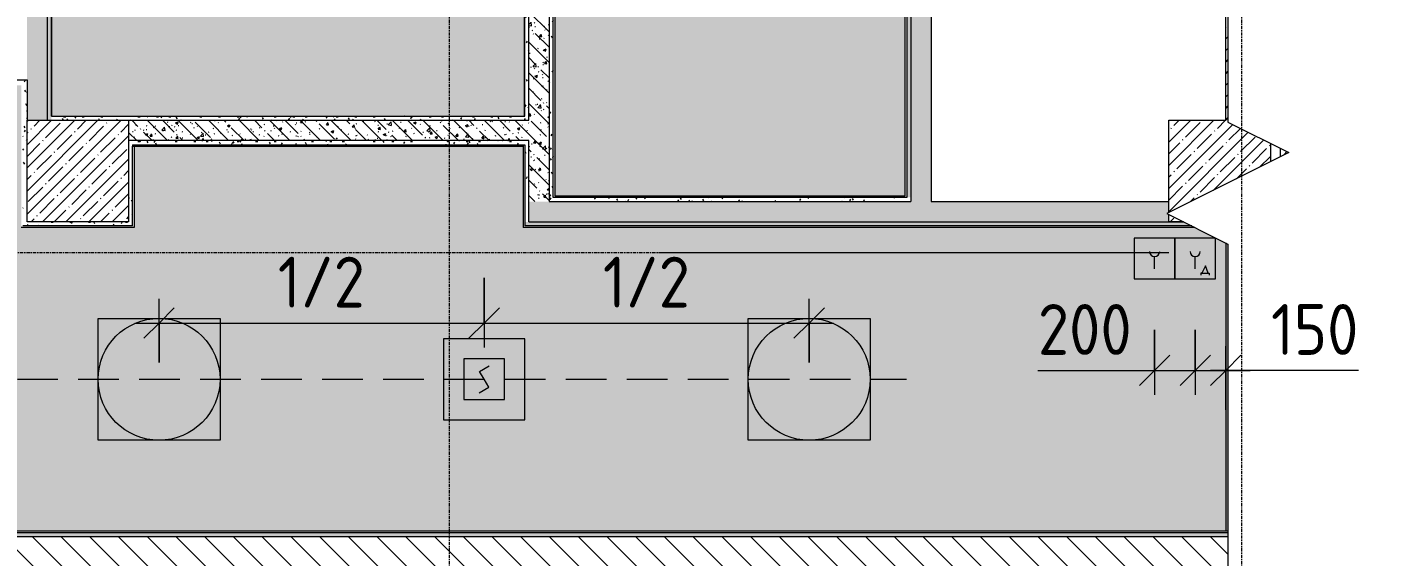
# Model space of a CAD drawing. Header units: millimetres. Extents: x 35928 to 232966, y -8553 to 29000.
# Drawn here: x 78580 to 85220, y 13505 to 16109 of the extents above; entities that cross this region are included whole.
import ezdxf

# ---------------------------------------------------------------- set-up
doc = ezdxf.new("R2010")
doc.units = ezdxf.units.MM
doc.linetypes.add('ADSK_Штрих_ш2 п1', pattern=[300, 200, -100])
doc.linetypes.add('Осевая', pattern=[31.75, 6.35, -4.7625, 15.875, -4.7625])
for name, color, linetype, lineweight in [('A-ANNO-DIMS', 7, 'Continuous', 9), ('A-ANNO-DIMS-100', 7, 'Continuous', 9), ('A-ANNO-NOTE', 7, 'Continuous', 9), ('A-DETL-2', 7, 'ADSK_Штрих_ш2 п1', 9), ('A-DETL-GENF', 7, 'Continuous', 9), ('A-WALL', 7, 'Continuous', 9), ('I-WALL', 7, 'Continuous', 9), ('Q-SPCQ', 7, 'Continuous', 9), ('S-COLS', 7, 'Continuous', 9), ('Оси', 7, 'Continuous', 9), ('Оси-2', 7, 'Осевая', 9)]:
    doc.layers.add(name, color=color, linetype=linetype, lineweight=lineweight)
for name, color, linetype, lineweight, true_color in [('A-CLNG-1', 7, 'Continuous', 9, 0xeaeaea), ('A-WALL-1', 7, 'Continuous', 9, 0x3c3c3c), ('A-WALL-FNSH-1', 7, 'Continuous', 9, 0x3c3c3c), ('I-WALL-1', 7, 'Continuous', 9, 0x535353), ('Q-SPCQ-4', 1, 'Continuous', 9, 0xff0000), ('S-COLS-1', 9, 'Continuous', 9, 0x808080), ('S-COLS-2', 7, 'Continuous', 9, 0x3c3c3c)]:
    doc.layers.add(name, color=color, linetype=linetype, lineweight=lineweight, true_color=true_color)
doc.layers.add('A-CLNG-PATT-1', color=7, linetype='Continuous', lineweight=9, transparency=1)
doc.styles.add('ISOCPEUR', font='isocpeur.ttf', dxfattribs={"width": 0.9, "height": 250})
doc.dimstyles.new('ISO-2_5_0_9К_БОЛЬШОЙ', dxfattribs={"dimscale": 304.8, "dimtxt": 248.995294, "dimasz": 0.492126, "dimexe": 0.393701, "dimexo": 0.984252, "dimgap": 0, "dimtad": 1, "dimdec": 0, "dimrnd": 10, "dimzin": 0, "dimdsep": 46, "dimtxsty": 'ISOCPEUR', "dimblk1": 'OBLIQUE', "dimblk2": 'OBLIQUE', "dimsah": 1, "dimcen": 0.09, "dimdle": 0.393701, "dimazin": 0, "dimtfac": 1, "dimtdec": 4, "dimtix": 1, "dimtmove": 0, "dimatfit": 3, "dimfxl": 1, "dimtvp": 1, "dimtolj": 1, "dimtzin": 0, "dimarcsym": 2})
doc.dimstyles.new('ISO-2_5_0_9К_БОЛЬШОЙ_1', dxfattribs={"dimscale": 304.8, "dimtxt": 248.995294, "dimasz": 0.492126, "dimexe": 0.393701, "dimexo": 0.984252, "dimgap": 0, "dimtad": 1, "dimdec": 0, "dimrnd": 10, "dimzin": 0, "dimdsep": 46, "dimtxsty": 'ISOCPEUR', "dimblk1": 'OBLIQUE', "dimblk2": 'OBLIQUE', "dimsah": 1, "dimcen": 0.09, "dimdle": 0.393701, "dimazin": 0, "dimtfac": 1, "dimtdec": 4, "dimtix": 1, "dimtmove": 1, "dimatfit": 3, "dimfxl": 1, "dimtvp": 1, "dimtolj": 1, "dimtzin": 0, "dimarcsym": 2})
pattern_1 = [(45, (0, 0), (-57.02463, 57.02463), []), (45, (57.025, 0), (-57.02463, 57.02463), [100.806, -20.161, 3.353, -16.808])]
pattern_2 = [(135, (0, 0), (-75.43415, -75.43415), [106.68, -17.78, 3.556, -17.78]), (135, (0, 75.39), (-75.43415, -75.43415), []), (50, (0, 0), (127.52922, -11.15758), [13.335, -146.685]), (355, (0, 0), (-24.66966, 133.74002), [10.668, -117.348]), (100.451, (10.63, -0.93), (102.85973, 122.58178), [11.333, -124.663]), (46.184, (0, 35.56), (189.75516, -29.43036), [20.002, -220.027]), (96.636, (15.81, 33.1), (166.1822, 173.1996), [17, -186.995]), (351.184, (0, 35.56), (166.18393, 173.19757), [16.002, -176.022]), (21, (17.78, 26.67), (106.13027, -71.58603), [13.335, -146.685]), (326, (17.78, 26.67), (43.26188, 128.93175), [10.668, -117.348]), (71.451, (26.62, 20.7), (149.39198, 57.34505), [11.333, -124.663]), (37.5, (0, 0), (2.162228, 59.188357), [3.353, -112.573, 3.353, -115.773, -117.792]), (37.5, (0, 0), (2.162228, 59.188357), [-235.052, 3.353, -114.44]), (7.5, (0, 0), (46.773857, 70.126152), [3.353, -64.567, 3.353, -109.906, -44.894]), (7.5, (0, 0), (46.773857, 70.126152), [-181.178, 3.353, -41.542]), (327.5, (-39.65, 0), (94.91367, -4.010093), [3.353, -41.097, 3.353, -135.331, -184.023]), (327.5, (-39.65, 0), (94.91367, -4.010093), [-183.134, 3.353, -180.67]), (317.5, (-57.43, 0), (103.69057, 17.79882), [3.353, -54.432, 3.353, -88.748, -130.683]), (317.5, (-57.43, 0), (103.69057, 17.79882), [-149.885, 3.353, -127.33])]
pattern_3 = [(0, (0, 0), (121.92, 30.48), [10.058, -81.382, 10.058, -81.382, -487.68]), (0, (0, 0), (121.92, 30.48), [-182.88, 10.058, -172.822, 10.058, -81.382, -213.36]), (0, (0, 0), (121.92, 30.48), [-457.2, 10.058, -50.902, 10.058, -142.342]), (120, (45.72, 15.24), (-87.356454, 90.345817), [10.058, -81.382, 10.058, -81.382, -487.68]), (120, (45.72, 15.24), (-87.356454, 90.345817), [-182.88, 10.058, -172.822, 10.058, -81.382, -213.36]), (120, (45.72, 15.24), (-87.356454, 90.345817), [-457.2, 10.058, -50.902, 10.058, -142.342]), (240, (60.96, 76.2), (-34.563546, -120.825817), [10.058, -81.382, 10.058, -81.382, -487.68]), (240, (60.96, 76.2), (-34.563546, -120.825817), [-182.88, 10.058, -172.822, 10.058, -81.382, -213.36]), (240, (60.96, 76.2), (-34.563546, -120.825817), [-457.2, 10.058, -50.902, 10.058, -142.342])]

# ---------------------------------------------------------------- blocks, each defined once
blk = doc.blocks.new('BSC_Колонна _Прямоугольная - 500х500-V30-Сводный план потолков 1 этажа в осях 12-23')
at = {"layer": 'S-COLS-1'}
h = blk.add_hatch(dxfattribs=at)
h.set_pattern_fill('FP_46', color=256, style=0, pattern_type=2)
h.set_pattern_definition([(45, (-78830, -15400), (-57.02463, 57.02463), []), (45, (-78772.975, -15400), (-57.02463, 57.02463), [100.806, -20.161, 3.353, -16.808])])
h.paths.add_polyline_path([(-250, -250), (250, -250), (250, 250), (-250, 250), (-250, 170.6)])
at = {"layer": 'S-COLS-2'}
for p, q in [((-250, 250), (250, 250)), ((-250, -250), (-250, 250)), ((250, 250), (250, -250)), ((250, -250), (-250, -250))]:
    blk.add_line(p, q, dxfattribs=at)
blk = doc.blocks.new('Дистанционный пожарный извещатель - Монтируемые на перекрытии-32837771-Сводный план потолков 1 этажа в осях 12-23')
at = {"layer": 'Q-SPCQ'}
for p, q in [((0, 200), (-200, 200)), ((-200, 200), (-200, 0)), ((0, 0), (0, 200)), ((-100, 50), (-100, 110)), ((-200, 0), (0, 0)), ((-72.6, 28.2), (-72.6, 18.2)), ((-66.8, 28.2), (-72.6, 28.2)), ((-49.9, 64.5), (-66.8, 28.2)), ((-66.8, 28.2), (-36.8, 28.2)), ((-36.8, 28.2), (-49.9, 64.5)), ((-36.8, 28.2), (-31.8, 28.2)), ((-31.8, 28.2), (-31.8, 18.2))]:
    blk.add_line(p, q, dxfattribs=at)
blk.add_arc((-100, 135), 25, 180, 360, dxfattribs=at)
blk = doc.blocks.new('Извещатель пожарный ручной - Монтируемые на перекрытии-32837772-Сводный план потолков 1 этажа в осях 12-23')
at = {"layer": 'Q-SPCQ'}
for p, q in [((0, 200), (-200, 200)), ((-200, 200), (-200, 0)), ((0, 0), (0, 200)), ((-100, 50), (-100, 110)), ((-200, 0), (0, 0))]:
    blk.add_line(p, q, dxfattribs=at)
blk.add_arc((-100, 135), 25, 180, 360, dxfattribs=at)
blk = doc.blocks.new('Извещатель потолочный - Монтируемые на перекрытии-30363648-Сводный план потолков 1 этажа в осях 12-23')
at = {"layer": 'Q-SPCQ'}
for p, q in [((-300, 300), (-300, -100)), ((100, 300), (-300, 300)), ((100, -100), (100, 300)), ((0, 200), (-200, 200)), ((-200, 200), (-200, 0)), ((0, 0), (0, 200)), ((-122.5, 139), (-74.9, 166.5)), ((-100, 100), (-122.5, 139)), ((-77.5, 61), (-100, 100)), ((-200, 0), (0, 0)), ((-125.1, 33.5), (-77.5, 61)), ((-300, -100), (100, -100))]:
    blk.add_line(p, q, dxfattribs=at)
blk = doc.blocks.new('DET_L_Линия разрыва - М100-30654842-Сводный план потолков 1 этажа в осях 12-23')
at = {"layer": 'A-DETL-GENF'}
for p, q in [((11889.9, 300), (11739.9, 0)), ((12189.9, -300), (11889.9, 300)), ((11739.9, 0), (0, 0)), ((12339.9, 0), (12189.9, -300)), ((24079.7, 0), (12339.9, 0))]:
    blk.add_line(p, q, dxfattribs=at)
blk = doc.blocks.new('DIMBLOCK68-Сводный план потолков 1 этажа в осях 12-23')
at = {"layer": 'A-ANNO-DIMS-100'}
for p, q in [((84130, 14619), (84130, 14298.8)), ((84130, 14418.8), (84130, 14619)), ((84330, 14619), (84330, 14298.8)), ((84330, 14418.8), (84330, 14619)), ((83555.3, 14418.8), (84129.3, 14418.8)), ((84010, 14418.8), (84330, 14418.8)), ((84129.3, 14418.8), (84230, 14418.8))]:
    blk.add_line(p, q, dxfattribs=at)
at = {"layer": 'A-ANNO-DIMS-100', "lineweight": 20}
for p, q in [((84130, 14418.8), (84205, 14493.8)), ((84330, 14418.8), (84405, 14493.8)), ((84130, 14418.8), (84055, 14343.8)), ((84330, 14418.8), (84255, 14343.8))]:
    blk.add_line(p, q, dxfattribs=at)
at = {"layer": 'A-ANNO-DIMS-100', "color": 0, "insert": (83555.3, 14745.4), "char_height": 250, "width": 568.858, "attachment_point": 1, "line_spacing_factor": 1.149209, "style": 'ISOCPEUR'}
blk.add_mtext('200', dxfattribs=at)
blk = doc.blocks.new('_Oblique')
at = {"color": 0, "linetype": 'ByBlock', "lineweight": -2}
blk.add_line((-0.5, -0.5), (0.5, 0.5), dxfattribs=at)
blk = doc.blocks.new('DIMBLOCK69-Сводный план потолков 1 этажа в осях 12-23')
at = {"layer": 'A-ANNO-DIMS-100'}
for p, q in [((84330, 14619), (84330, 14298.8)), ((84330, 14418.8), (84330, 14619)), ((84480, 14224.8), (84480, 14538.8)), ((84330, 14418.8), (84600, 14418.8)), ((84602.6, 14418.8), (84405, 14418.8)), ((84480, 14418.8), (84480, 14224.8)), ((85133.6, 14418.8), (84602.6, 14418.8))]:
    blk.add_line(p, q, dxfattribs=at)
at = {"layer": 'A-ANNO-DIMS-100', "lineweight": 20}
for p, q in [((84330, 14418.8), (84405, 14493.8)), ((84480, 14418.8), (84555, 14493.8)), ((84330, 14418.8), (84255, 14343.8)), ((84480, 14418.8), (84405, 14343.8))]:
    blk.add_line(p, q, dxfattribs=at)
at = {"layer": 'A-ANNO-DIMS-100', "color": 0, "insert": (84702.6, 14745.4), "char_height": 250, "width": 517.144, "attachment_point": 1, "line_spacing_factor": 1.149209, "style": 'ISOCPEUR'}
blk.add_mtext('150', dxfattribs=at)
blk = doc.blocks.new('DIMBLOCK102-Сводный план потолков 1 этажа в осях 12-23')
at = {"layer": 'A-ANNO-DIMS-100'}
for p, q in [((80830, 14875), (80830, 14531.8)), ((80830, 14651.8), (80830, 14875)), ((79230, 14457.8), (79230, 14771.8)), ((79110, 14651.8), (80830, 14651.8)), ((79230, 14651.8), (79230, 14457.8))]:
    blk.add_line(p, q, dxfattribs=at)
at = {"layer": 'A-ANNO-DIMS-100', "lineweight": 20}
for p, q in [((79230, 14651.8), (79305, 14726.8)), ((80830, 14651.8), (80905, 14726.8)), ((79230, 14651.8), (79155, 14576.8)), ((80830, 14651.8), (80755, 14576.8))]:
    blk.add_line(p, q, dxfattribs=at)
at = {"layer": 'A-ANNO-DIMS-100', "color": 0, "insert": (79814.5, 14978.4), "char_height": 250, "width": 517.144, "attachment_point": 1, "line_spacing_factor": 1.149209, "style": 'ISOCPEUR'}
blk.add_mtext('1/2', dxfattribs=at)
blk = doc.blocks.new('DIMBLOCK103-Сводный план потолков 1 этажа в осях 12-23')
at = {"layer": 'A-ANNO-DIMS-100'}
for p, q in [((80830, 14875), (80830, 14531.8)), ((80830, 14651.8), (80830, 14875)), ((82430, 14457.8), (82430, 14771.8)), ((80830, 14651.8), (82550, 14651.8)), ((82430, 14651.8), (82430, 14457.8))]:
    blk.add_line(p, q, dxfattribs=at)
at = {"layer": 'A-ANNO-DIMS-100', "lineweight": 20}
for p, q in [((80830, 14651.8), (80905, 14726.8)), ((82430, 14651.8), (82505, 14726.8)), ((80830, 14651.8), (80755, 14576.8)), ((82430, 14651.8), (82355, 14576.8))]:
    blk.add_line(p, q, dxfattribs=at)
at = {"layer": 'A-ANNO-DIMS-100', "color": 0, "insert": (81414.5, 14978.4), "char_height": 250, "width": 517.144, "attachment_point": 1, "line_spacing_factor": 1.149209, "style": 'ISOCPEUR'}
blk.add_mtext('1/2', dxfattribs=at)

msp = doc.modelspace()

# ---------------------------------------------------------------- hatches: boundary and pattern name
at = {"layer": 'A-CLNG-PATT-1'}
for points in [[(81029, 15670), (81030, 15670), (81029, 17130), (80630, 17130), (80629, 20030), (78699.8, 20029), (78700.8, 19120), (79100, 19120), (79100, 18580), (78699.8, 18579), (78700.8, 15670), (80449.7, 15670)], [(81178, 15278), (82902, 15278), (82902, 20022), (81578, 20022), (81578, 19722), (80778, 19722), (80778, 17278), (81178, 17278), (81178, 15570.6)], [(84480, 13628), (84480, 15046.2), (84328.5, 15122), (81022, 15122), (81022, 15522), (79108, 15522), (79108, 15122), (78552, 15122), (78552, 15822), (76447.8, 15822), (76447.8, 15122), (70838, 15122), (70838, 13628), (84461.7, 13628)], [(84480, 13628), (84490.7, 13628), (84490.7, 15040.9), (84480, 15046.2), (84480, 13713.3)]]:
    msp.add_hatch(color=256, dxfattribs=at).paths.add_polyline_path(points)
at = {"layer": 'I-WALL'}
h = msp.add_hatch(dxfattribs=at)
h.set_pattern_fill('FP_22', color=256, style=0, pattern_type=2)
h.set_pattern_definition(pattern_2)
h.paths.add_polyline_path([(78579.8, 15150), (78580, 15150.8), (78580, 15650), (78679.8, 15650), (78679.8, 18600), (78580, 18600), (78580, 19100), (78679.8, 19100), (78679.8, 21150), (78579.8, 21150), (78579.8, 15570.6)])
h = msp.add_hatch(dxfattribs=at)
h.set_pattern_fill('FP_58', color=256, style=0, pattern_type=2)
h.set_pattern_definition(pattern_3)
h.paths.add_polyline_path([(82930, 15270), (82930, 20050), (82910, 20050), (82910, 15270)])
h = msp.add_hatch(dxfattribs=at)
h.set_pattern_fill('FP_22', color=256, style=0, pattern_type=2)
h.set_pattern_definition(pattern_2)
h.paths.add_polyline_path([(83030, 15250), (83030, 20050), (82930, 20050), (82930, 15250)])
h = msp.add_hatch(dxfattribs=at)
h.set_pattern_fill('FP_1', color=256, style=0, pattern_type=2)
h.set_pattern_definition(pattern_1)
h.paths.add_polyline_path([(84480, 15650), (84490.7, 15650), (84490.7, 18600), (84480, 18600), (84480, 17380)])
h = msp.add_hatch(dxfattribs=at)
h.set_pattern_fill('FP_58', color=256, style=0, pattern_type=2)
h.set_pattern_definition(pattern_3)
h.paths.add_polyline_path([(78699.8, 15650), (78699.8, 18580), (78679.8, 18580), (78679.8, 15650)])
h = msp.add_hatch(dxfattribs=at)
h.set_pattern_fill('FP_58', color=256, style=0, pattern_type=2)
h.set_pattern_definition(pattern_3)
h.paths.add_polyline_path([(81170, 15250), (81170, 17250), (81150, 17250), (81150, 15250)])
h = msp.add_hatch(dxfattribs=at)
h.set_pattern_fill('FP_58', color=256, style=0, pattern_type=2)
h.set_pattern_definition(pattern_3)
h.paths.add_polyline_path([(81030, 15670), (81050, 15670), (81050, 17150), (81030, 17150), (81030, 15683)])
h = msp.add_hatch(dxfattribs=at)
h.set_pattern_fill('FP_22', color=256, style=0, pattern_type=2)
h.set_pattern_definition(pattern_2)
h.paths.add_polyline_path([(81150, 15250), (81150, 17150), (81050, 17150), (81050, 15250)])
h = msp.add_hatch(dxfattribs=at)
h.set_pattern_fill('FP_58', color=256, style=0, pattern_type=2)
h.set_pattern_definition(pattern_3)
h.paths.add_polyline_path([(78579.8, 15150), (78580, 15150), (78580, 15850), (78560, 15850), (78560, 15150)])
h = msp.add_hatch(dxfattribs=at)
h.set_pattern_fill('FP_58', color=256, style=0, pattern_type=2)
h.set_pattern_definition(pattern_3)
h.paths.add_polyline_path([(81050, 15650), (81050, 15670), (78699.8, 15670), (78699.8, 15650), (80449.7, 15650)])
h = msp.add_hatch(dxfattribs=at)
h.set_pattern_fill('FP_22', color=256, style=0, pattern_type=2)
h.set_pattern_definition(pattern_2)
h.paths.add_polyline_path([(81050, 15550), (81050, 15650), (79080, 15650), (79080, 15550), (80449.7, 15550)])
h = msp.add_hatch(dxfattribs=at)
h.set_pattern_fill('FP_58', color=256, style=0, pattern_type=2)
h.set_pattern_definition(pattern_3)
h.paths.add_polyline_path([(81030, 15530), (81030, 15550), (79080, 15550), (79080, 15530), (81022, 15530)])
h = msp.add_hatch(dxfattribs=at)
h.set_pattern_fill('FP_58', color=256, style=0, pattern_type=2)
h.set_pattern_definition(pattern_3)
h.paths.add_polyline_path([(81030, 15150), (81050, 15150), (81050, 15550), (81030, 15550), (81030, 15530)])
h = msp.add_hatch(dxfattribs=at)
h.set_pattern_fill('FP_58', color=256, style=0, pattern_type=2)
h.set_pattern_definition(pattern_3)
h.paths.add_polyline_path([(79080, 15130), (79100, 15130), (79100, 15530), (79080, 15530), (79080, 15150)])
h = msp.add_hatch(dxfattribs=at)
h.set_pattern_fill('FP_1', color=256, style=0, pattern_type=2)
h.set_pattern_definition(pattern_1)
h.paths.add_polyline_path([(84750, 15470.6), (84790.7, 15490.9), (84750, 15511.2), (84750, 15490.9)])
h = msp.add_hatch(dxfattribs=at)
h.set_pattern_fill('FP_22', color=256, style=0, pattern_type=2)
h.set_pattern_definition(pattern_2)
h.paths.add_polyline_path([(84190.7, 15150), (84198.4, 15150), (84198.4, 15187), (84190.7, 15190.9), (84198.4, 15194.8), (84198.4, 15250), (81050, 15250), (81050, 15150), (81902.3, 15150)])
h = msp.add_hatch(dxfattribs=at)
h.set_pattern_fill('FP_58', color=256, style=0, pattern_type=2)
h.set_pattern_definition(pattern_3)
h.paths.add_polyline_path([(82930, 15250), (82930, 15270), (81170, 15270), (81170, 15250), (81902.3, 15250)])
h = msp.add_hatch(dxfattribs=at)
h.set_pattern_fill('FP_58', color=256, style=0, pattern_type=2)
h.set_pattern_definition(pattern_3)
h.paths.add_polyline_path([(78560, 15130), (78579.8, 15150), (78560, 15150)])
h.paths.add_polyline_path([(79080, 15130), (79080, 15150), (78580, 15150), (78560, 15130), (78997.2, 15130)])
h = msp.add_hatch(dxfattribs=at)
h.set_pattern_fill('FP_58', color=256, style=0, pattern_type=2)
h.set_pattern_definition(pattern_3)
h.paths.add_polyline_path([(84312.5, 15130), (84272.5, 15150), (81030, 15150), (81030, 15130), (84190.7, 15130)])
h = msp.add_hatch(dxfattribs=at)
h.set_pattern_fill('FP_58', color=256, style=0, pattern_type=2)
h.set_pattern_definition(pattern_3)
h.paths.add_polyline_path([(84490.7, 13600), (84490.7, 13620), (70810, 13620), (70810, 13600), (84081, 13600)])
h = msp.add_hatch(dxfattribs=at)
h.set_pattern_fill('FP_20', color=256, style=0, pattern_type=2)
h.set_pattern_definition([(135, (0, 0), (-70.71068, -70.71068), [])])
h.paths.add_polyline_path([(84490.7, 13400), (84490.7, 13600), (68650, 13600), (68650, 13400), (84081, 13400)])
at = {"layer": 'S-COLS-1'}
h = msp.add_hatch(dxfattribs=at)
h.set_pattern_fill('FP_1', color=256, style=0, pattern_type=2)
h.set_pattern_definition(pattern_1)
h.paths.add_polyline_path([(84272.5, 15150), (84200, 15186.2), (84200, 15150)])
h.paths.add_polyline_path([(84200, 15195.6), (84700, 15445.6), (84700, 15536.2), (84490.7, 15640.9), (84490.7, 15650), (84200, 15650), (84200, 15490.9)])

# ---------------------------------------------------------------- linework, layer by layer
at = {"layer": 'A-ANNO-NOTE'}
for p, q in [((78930, 14675), (79530, 14675)), ((78930, 14075), (78930, 14675)), ((79530, 14675), (79530, 14075)), ((82130, 14675), (82730, 14675)), ((82130, 14075), (82130, 14675)), ((82730, 14675), (82730, 14075)), ((79530, 14075), (78930, 14075)), ((82730, 14075), (82130, 14075))]:
    msp.add_line(p, q, dxfattribs=at)
for centre in [(79230, 14375), (82430, 14375)]:
    msp.add_circle(centre, 300, dxfattribs=at)
at = {"layer": 'A-CLNG-1'}
msp.add_line((81030, 15670), (81030, 15683), dxfattribs=at)
at = {"layer": 'A-DETL-2'}
msp.add_line((72532.5, 14375), (82909, 14375), dxfattribs=at)
at = {"layer": 'A-WALL'}
for p, q in [((82910, 20030), (82910, 15270)), ((78699.8, 15670), (78699.8, 18580)), ((81170, 15270), (81170, 17250)), ((81030, 15683), (81030, 17130)), ((78699.8, 15670), (81030, 15670)), ((79100, 15530), (81030, 15530)), ((81030, 15530), (81030, 15150)), ((82910, 15270), (81170, 15270)), ((81030, 15150), (81030, 15150)), ((70830, 13620), (84490.7, 13620))]:
    msp.add_line(p, q, dxfattribs=at)
at = {"layer": 'A-WALL-1'}
for p, q in [((82930, 20050), (82930, 15250)), ((78679.8, 18600), (78679.8, 15650)), ((84480, 15650), (84480, 18600)), ((83030, 17380), (83030, 15250)), ((81150, 17250), (81150, 15250)), ((81050, 15650), (81050, 17150)), ((76419.8, 15850), (78580, 15850)), ((78580, 15850), (78580, 15650)), ((79080, 15650), (81050, 15650)), ((81050, 15550), (79080, 15550)), ((81050, 15150), (81050, 15550)), ((79100, 15530), (79100, 15522)), ((84750, 15470.6), (84750, 15511.2)), ((81150, 15250), (82930, 15250)), ((83030, 15250), (84198.4, 15250)), ((84198.4, 15250), (84198.4, 15194.8)), ((81050, 15150), (84272.5, 15150)), ((84198.4, 15187), (84198.4, 15150)), ((79100, 15130), (78560, 15130)), ((84312.5, 15130), (81030, 15130)), ((84490.7, 13600), (66560, 13600))]:
    msp.add_line(p, q, dxfattribs=at)
at = {"layer": 'A-WALL-FNSH-1'}
for p, q in [((82902, 15278), (82902, 20022)), ((78700.8, 18579), (78700.8, 15671)), ((81178, 17278), (81178, 15278)), ((81029, 15671), (81029, 17129)), ((78700.8, 15671), (81029, 15671)), ((79100, 15130), (79100, 15522)), ((79100, 15522), (81022, 15522)), ((79108, 15522), (79108, 15122)), ((81022, 15530), (81022, 15122)), ((81178, 15278), (82902, 15278)), ((81030, 15150), (81030, 15130)), ((79108, 15122), (78552, 15122)), ((84328.5, 15122), (81022, 15122)), ((84490.7, 13628), (70830, 13628))]:
    msp.add_line(p, q, dxfattribs=at)
at = {"layer": 'I-WALL-1'}
msp.add_line((84480, 15046.2), (84480, 13628), dxfattribs=at)
at = {"layer": 'S-COLS-2'}
for p, q in [((84200, 15195.6), (84200, 15650)), ((84200, 15650), (84480, 15650)), ((84700, 15536.2), (84700, 15445.6)), ((84200, 15150), (84200, 15186.2)), ((84272.5, 15150), (84200, 15150))]:
    msp.add_line(p, q, dxfattribs=at)
at = {"layer": 'Оси'}
msp.add_line((81700, 15000), (84200, 15000), dxfattribs=at)
at = {"layer": 'Оси-2'}
for p, q in [((80660, 593.7), (80660, 24890.1)), ((84560, 593.7), (84560, 19415.1)), ((39228, 15000), (81700, 15000))]:
    msp.add_line(p, q, dxfattribs=at)

# ---------------------------------------------------------------- block references
at = {"layer": 'A-DETL-GENF', "rotation": 90.00000000000031}
msp.add_blockref('DET_L_Линия разрыва - М100-30654842-Сводный план потолков 1 этажа в осях 12-23', (84490.7, 3301.1), dxfattribs=at)
at = {"layer": 'Q-SPCQ-4'}
for name, p in [('Извещатель пожарный ручной - Монтируемые на перекрытии-32837772-Сводный план потолков 1 этажа в осях 12-23', (84230, 14869)), ('Дистанционный пожарный извещатель - Монтируемые на перекрытии-32837771-Сводный план потолков 1 этажа в осях 12-23', (84430, 14869)), ('Извещатель потолочный - Монтируемые на перекрытии-30363648-Сводный план потолков 1 этажа в осях 12-23', (80930, 14275))]:
    msp.add_blockref(name, p, dxfattribs=at)
at = {"layer": 'S-COLS'}
msp.add_blockref('BSC_Колонна _Прямоугольная - 500х500-V30-Сводный план потолков 1 этажа в осях 12-23', (78830, 15400), dxfattribs=at)

# ---------------------------------------------------------------- dimensions: what is measured, and where the dimension line sits
at = {"layer": 'A-ANNO-DIMS'}
for base, p1, p2, picture, middle in [((80830, 14651.8), (79230, 14757.8), (80830, 14575), 'DIMBLOCK102-Сводный план потолков 1 этажа в осях 12-23', (80030, 14776.8)), ((82430, 14651.8), (80830, 14575), (82430, 14757.8), 'DIMBLOCK103-Сводный план потолков 1 этажа в осях 12-23', (81630, 14776.8))]:
    dim = msp.add_linear_dim(base=base, p1=p1, p2=p2, text='1/2', dimstyle='ISO-2_5_0_9К_БОЛЬШОЙ', override={"dimpost": '<>', "dimfxl": 1610.411485}, dxfattribs=at)
    dim.commit()
    dim.dimension.update_dxf_attribs({"geometry": picture, "text_midpoint": middle})
for base, p1, p2, override, picture, middle in [((84330, 14418.8), (84130, 14919), (84330, 14919), {"dimpost": '<>', "dimfxl": 200}, 'DIMBLOCK68-Сводный план потолков 1 этажа в осях 12-23', (83839.7, 14578.7)), ((84480, 14418.8), (84330, 14919), (84480, 14524.8), {"dimpost": '<>', "dimfxl": 421.730047}, 'DIMBLOCK69-Сводный план потолков 1 этажа в осях 12-23', (84961.2, 14578.7))]:
    dim = msp.add_linear_dim(base=base, p1=p1, p2=p2, dimstyle='ISO-2_5_0_9К_БОЛЬШОЙ_1', override=override, dxfattribs=at)
    dim.commit()
    dim.dimension.update_dxf_attribs({"geometry": picture, "text_midpoint": middle, "dimtype": 160})

doc.saveas('drawing.dxf')
